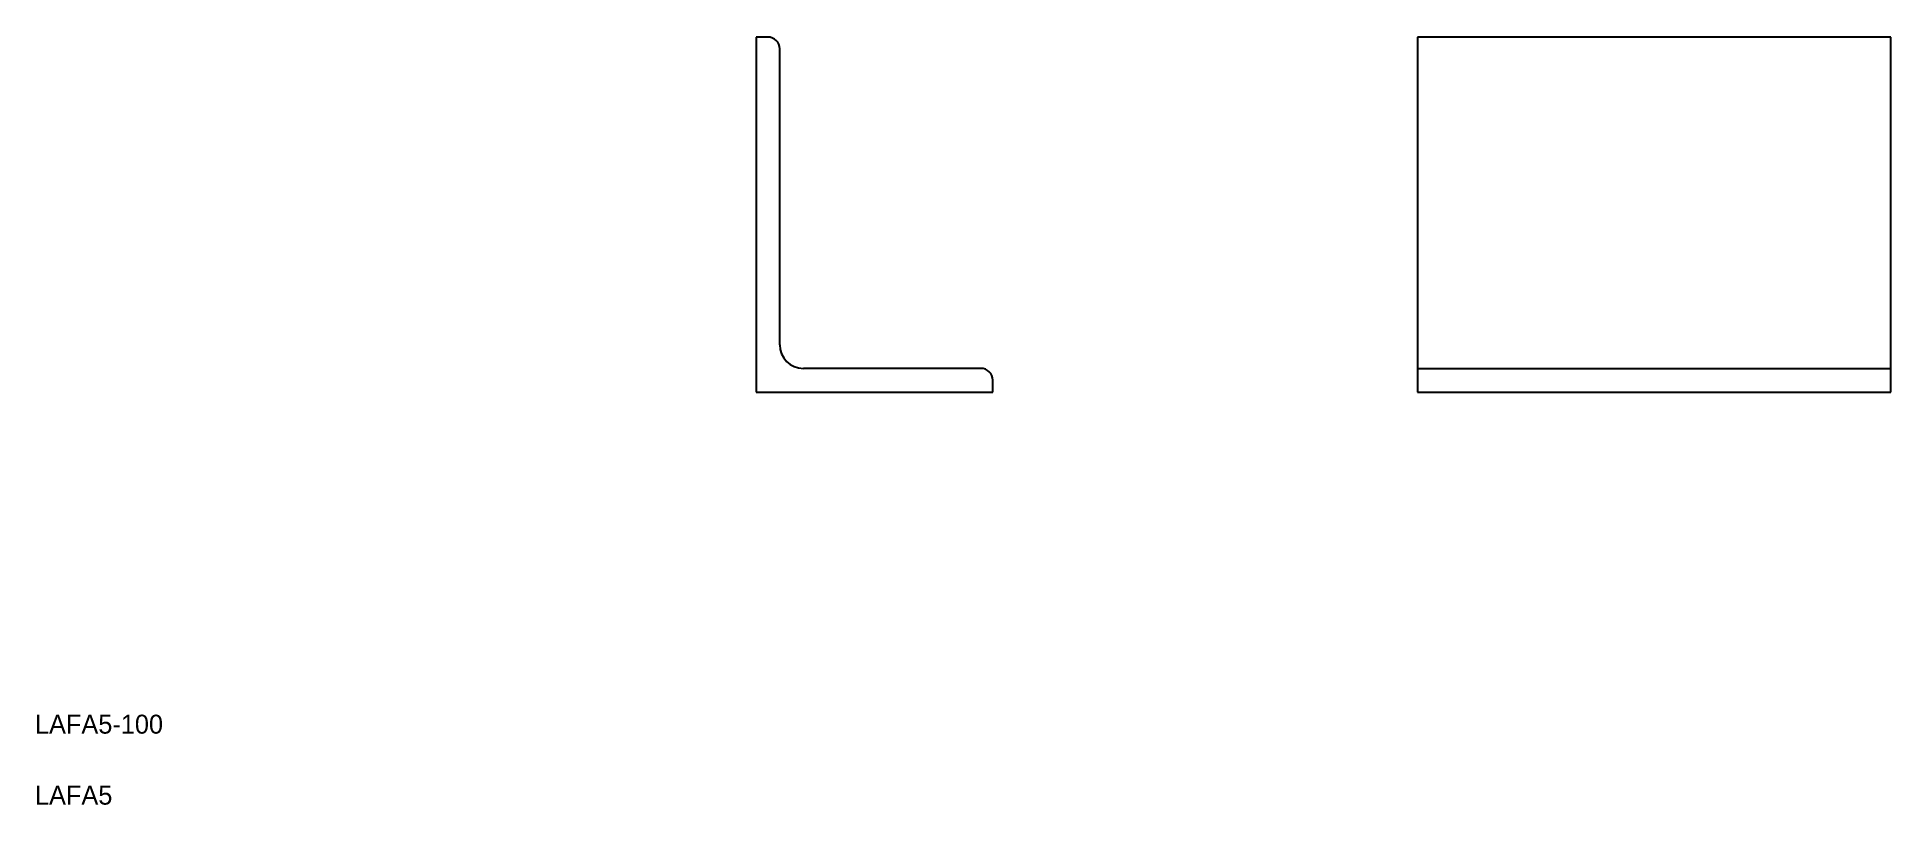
# Model space of a CAD drawing. Extents: x 442 to 833, y 424 to 586.
import ezdxf

# ---------------------------------------------------------------- set-up
doc = ezdxf.new("R2010")
doc.units = 0
doc.layers.get('0').update_dxf_attribs({"linetype": 'CONTINUOUS'})

msp = doc.modelspace()

# ---------------------------------------------------------------- linework, layer by layer
at = {"color": 7, "linetype": 'CONTINUOUS'}
for p, q in [((593.45, 586.21), (593.45, 511.21)), ((595.95, 586.21), (593.45, 586.21)), ((598.45, 521.21), (598.45, 583.71)), ((833.21, 586.21), (733.21, 586.21)), ((733.21, 586.21), (733.21, 511.21)), ((833.21, 511.21), (833.21, 586.21)), ((640.95, 516.21), (603.45, 516.21)), ((643.45, 511.21), (643.45, 513.71)), ((733.21, 516.21), (833.21, 516.21)), ((593.45, 511.21), (643.45, 511.21)), ((733.21, 511.21), (833.21, 511.21))]:
    msp.add_line(p, q, dxfattribs=at)
for centre, radius, start, end in [((595.95, 583.71), 2.5, 0, 90), ((603.45, 521.21), 5, 180, 270), ((640.95, 513.71), 2.5, 0, 90)]:
    msp.add_arc(centre, radius, start, end, dxfattribs=at)

# ---------------------------------------------------------------- texts
for s, p in [('LAFA5-100', (441.11, 439.04)), ('LAFA5', (441.11, 424.04))]:
    msp.add_text(s, height=4, dxfattribs=at).set_placement(p)

doc.saveas('drawing.dxf')
